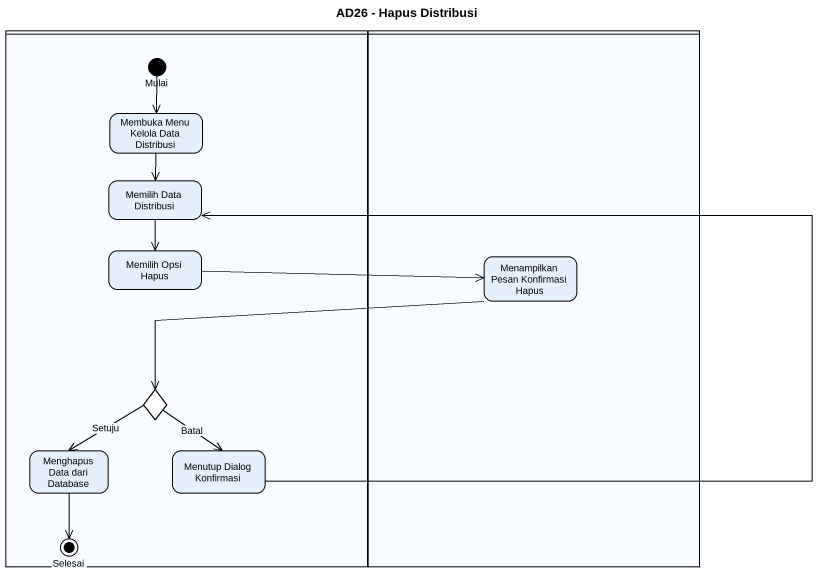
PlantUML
@startuml
title AD26 - Hapus Distribusi
hide empty description
state " " as lane1 <<partition>> {
  state Mulai <<start>>
  state "Membuka Menu Kelola Data Distribusi" as Membuka_Menu_Kelola_Data
  state "Memilih Data Distribusi" as Memilih_Data_Distribusi
  state "Memilih Opsi Hapus" as Memilih_Opsi_Hapus
  state choice1 <<choice>>
  state "Menghapus Data dari Database" as Menghapus_Data_dari_Database
  state "Menutup Dialog Konfirmasi" as Menutup_Dialog_Konfirmasi
  state Selesai <<end>>
}
state " " as lane2 <<partition>> {
  state "Menampilkan Pesan Konfirmasi Hapus" as Menampilkan_Pesan
}
Mulai --> Membuka_Menu_Kelola_Data
Membuka_Menu_Kelola_Data --> Memilih_Data_Distribusi
Memilih_Data_Distribusi --> Memilih_Opsi_Hapus
Memilih_Opsi_Hapus -right-> Menampilkan_Pesan
Menampilkan_Pesan -left-> choice1
choice1 --> Menghapus_Data_dari_Database : Setuju
choice1 --> Menutup_Dialog_Konfirmasi : Batal
Menghapus_Data_dari_Database --> Selesai
Menutup_Dialog_Konfirmasi -up-> Memilih_Data_Distribusi
@enduml
